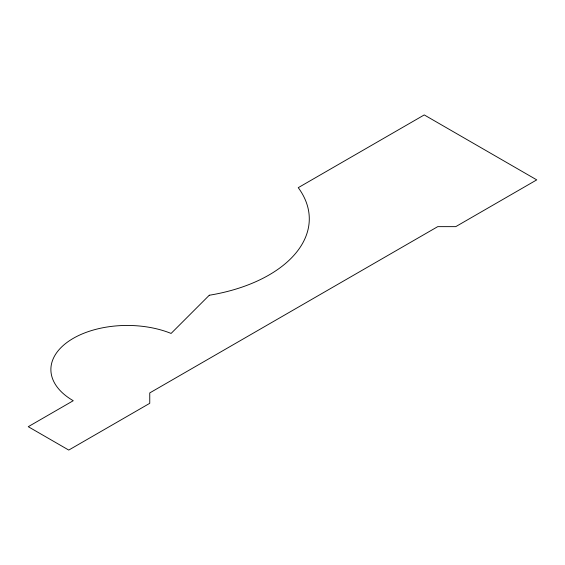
<?xml version="1.0" encoding="UTF-8"?>
<svg xmlns="http://www.w3.org/2000/svg" width="565" height="565" viewBox="0 0 565 565"><rect width="100%" height="100%" fill="white"/><g stroke="black" fill="none" stroke-linecap="round" stroke-linejoin="round"><path stroke-width="0.85" d="M209.276 295.248L171.096 333.435A76.367 44.091 0 0 0 68.768 341.182A76.367 44.091 0 0 0 73.252 400.712L28.25 426.695L68.753 450.072L149.753 403.311L149.753 392.915L437.748 226.643L455.75 226.643L536.75 179.875L424.251 114.928L298.249 187.672A137.556 79.418 0 0 1 209.276 295.248"/></g></svg>
